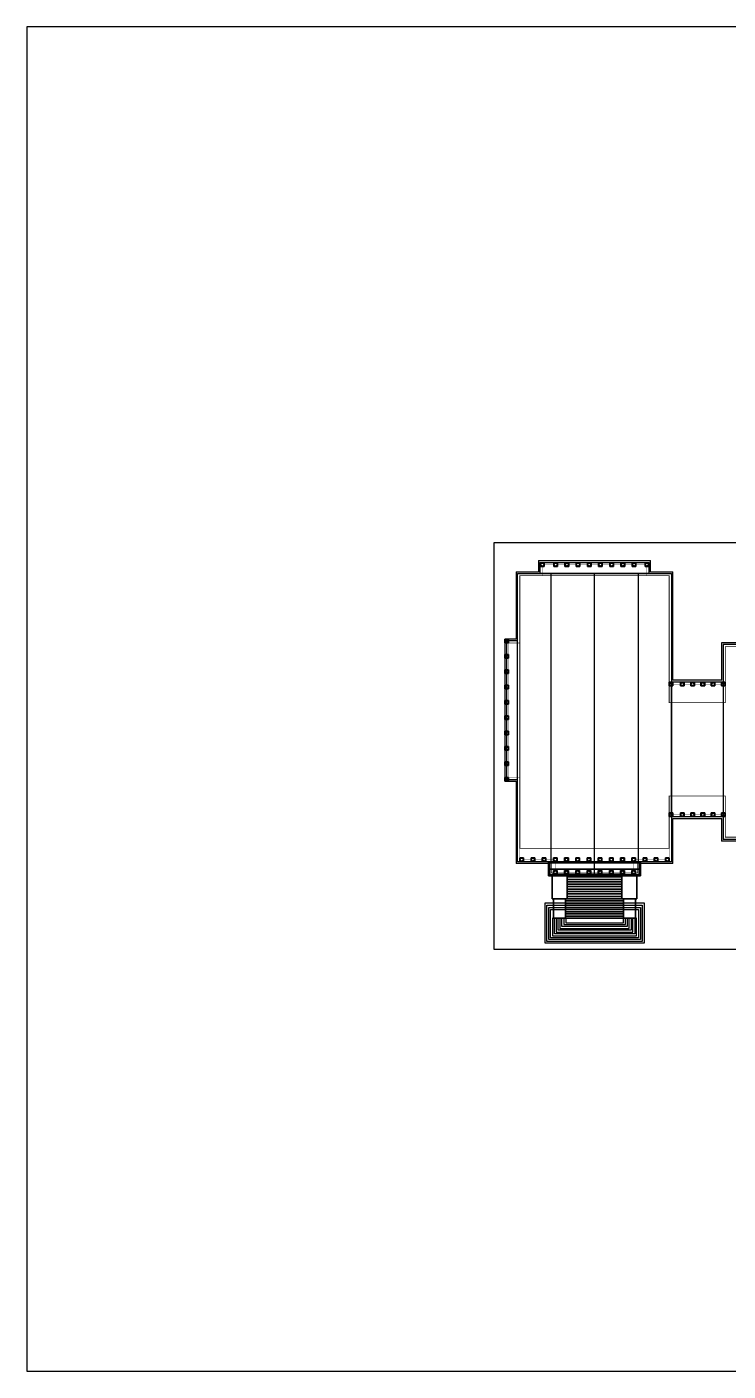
# Model space of a CAD drawing. Extents: x -180 to 300, y -124 to 240.
# Drawn here: x -180 to 7.8, y -120 to 240 of the extents above; entities that cross this region are included whole.
import ezdxf

# ---------------------------------------------------------------- set-up
doc = ezdxf.new("R2010")
doc.units = 0
doc.header["$MEASUREMENT"] = 0
doc.layers.get('0').update_dxf_attribs({"linetype": 'CONTINUOUS'})
for name, color, linetype in [('GROUNDS', 3, 'CONTINUOUS'), ('LOWER', 254, 'CONTINUOUS'), ('MAIN', 254, 'CONTINUOUS'), ('PILLAR', 254, 'CONTINUOUS'), ('ROOF', 254, 'CONTINUOUS'), ('STEPS', 254, 'CONTINUOUS'), ('TOP2', 130, 'CONTINUOUS')]:
    doc.layers.add(name, color=color, linetype=linetype)

# ---------------------------------------------------------------- blocks, each defined once
blk = doc.blocks.new('PILLAR', base_point=(-75.58, 89.63, 12.5))
at = {"layer": 'MAIN'}
blk.add_circle((-75.58, 90.13, 13), 0.4, dxfattribs=at)
at = {"layer": 'PILLAR'}
for elevation in [22, 12.5]:
    blk.add_lwpolyline([(-76.08, 89.63), (-75.08, 89.63), (-75.08, 90.63), (-76.08, 90.63)], close=True, dxfattribs=dict(at, elevation=elevation))
at = {"layer": 'PILLAR', "linetype": 'Continuous'}
for points in [[(-76.08, 90.63, 22), (-76.08, 89.63, 22), (-75.08, 89.63, 22), (-75.08, 90.63, 22)], [(-76.08, 90.63, 22.5), (-75.08, 90.63, 22.5), (-75.08, 89.63, 22.5), (-76.08, 89.63, 22.5)], [(-76.08, 90.63, 13), (-75.08, 90.63, 13), (-75.08, 89.63, 13), (-76.08, 89.63, 13)]]:
    blk.add_3dface(points, dxfattribs=at)

msp = doc.modelspace()

# ---------------------------------------------------------------- linework, layer by layer
at = {"layer": 'GROUNDS', "linetype": 'Continuous'}
msp.add_3dface([(-180, 240, -6), (-180, -120, -6), (300, -120, -6), (300, 240, -6)], dxfattribs=at)
at = {"layer": 'LOWER', "elevation": -5.8}
msp.add_lwpolyline([(35, 75), (6, 75), (6, 65), (-7, 65), (-7, 94), (-13, 94), (-13, 97), (-43, 97), (-43, 94), (-49, 94), (-49, 76), (-52, 76), (-52, 38), (-49, 38), (-49, 16), (-40, 16), (-40, 13), (-16, 13), (-16, 16), (-7, 16), (-7, 28), (6, 28), (6, 22), (35, 22)], dxfattribs=at)
at = {"layer": 'MAIN', "const_width": 0.1, "elevation": 0.25}
for points in [[(-42, 95.5), (-42, 93)], [(-38.91, 96), (-41.48, 96)], [(-35.91, 96), (-37.91, 96)], [(-32.91, 96), (-34.91, 96)], [(-29.91, 96), (-31.91, 96)], [(-26.91, 96), (-28.91, 96)], [(-23.91, 96), (-25.91, 96)], [(-20.91, 96), (-22.91, 96)], [(-17.91, 96), (-19.91, 96)], [(-14.48, 96), (-16.91, 96)], [(-14.38, 96), (-14.48, 96)], [(-14, 93), (-14, 95.5)], [(-48, 39), (-51, 39), (-51, 75), (-48, 75)], [(-7, 64), (-5, 64)], [(-4, 64), (-2.25, 64)], [(-1.25, 64), (0.5, 64)], [(1.5, 64), (3.25, 64)], [(4.25, 64), (6, 64)], [(-7, 29), (-5, 29)], [(-4, 29), (-2.25, 29)], [(-1.25, 29), (0.5, 29)], [(1.5, 29), (3.25, 29)], [(4.25, 29), (6, 29)], [(-48, 20), (-48, 17)], [(-8, 17), (-8, 20)], [(-47, 17), (-45, 17)], [(-44, 17), (-42.05, 17)], [(-41.1, 17), (-39, 17)], [(-38.5, 16.5), (-38.5, 14.04)], [(-17.5, 16.5), (-17.5, 14.04)], [(-17, 17), (-15, 17)], [(-14, 17), (-12, 17)], [(-11, 17), (-8.9, 17)]]:
    msp.add_lwpolyline(points, dxfattribs=at)
at = {"layer": 'MAIN', "const_width": 0.2}
msp.add_lwpolyline([(36, 23), (7, 23), (7, 29), (7, 34), (-8, 34), (-8, 29), (-8, 20), (-48, 20), (-48, 39), (-48, 75), (-48, 93), (-42, 93), (-14, 93), (-8, 93), (-8, 64), (-8, 59), (7, 59), (7, 64), (7, 74), (36, 74)], dxfattribs=at)
at = {"layer": 'ROOF', "linetype": 'Continuous'}
for q in [(-40.32, 14.47, 11), (-15.68, 14.47, 11)]:
    msp.add_line((-28, 14.47, 14), q, dxfattribs=at)
at = {"layer": 'ROOF'}
for points, const_width, elevation in [([(35, 75), (6, 75), (6, 65), (-7, 65), (-7, 94), (-13, 94), (-13, 97), (-43, 97), (-43, 94), (-49, 94), (-49, 76), (-52, 76), (-52, 38), (-49, 38), (-49, 16), (-40, 16), (-40, 13), (-16, 13), (-16, 16), (-7, 16), (-7, 28), (6, 28), (6, 22), (35, 22)], 0.2, 10), ([(35.42, 22.42), (6.42, 22.42), (6.42, 28.42), (-7.42, 28.42), (-7.42, 16.42), (-16.42, 16.42), (-16.42, 13.42), (-39.58, 13.42), (-39.58, 16.42), (-48.58, 16.42), (-48.58, 38.42), (-51.58, 38.42), (-51.58, 75.58), (-48.58, 75.58), (-48.58, 93.58), (-42.58, 93.58), (-42.58, 96.58), (-13.42, 96.58), (-13.42, 93.58), (-7.42, 93.58), (-7.42, 64.58), (6.42, 64.58), (6.42, 74.58), (35.42, 74.58)], 0.2, 11.5), ([(35.42, 74.58), (6.42, 74.58), (6.42, 64.58), (-7.42, 64.58), (-7.42, 93.58), (-13.42, 93.58), (-13.42, 96.58), (-42.58, 96.58), (-42.58, 93.58), (-48.58, 93.58), (-48.58, 75.58), (-51.58, 75.58), (-51.58, 38.42), (-48.58, 38.42), (-48.58, 16.42), (-39.58, 16.42), (-39.58, 13.42), (-16.42, 13.42), (-16.42, 16.42), (-7.42, 16.42), (-7.42, 28.42), (6.42, 28.42), (6.42, 22.42), (35.42, 22.42)], 0.1, 11)]:
    msp.add_lwpolyline(points, dxfattribs=dict(at, const_width=const_width, elevation=elevation))
at = {"layer": 'ROOF', "linetype": 'Continuous'}
for points in [[(-40.32, 16.27, 11.5), (-40.32, 16.27, 11), (-40.32, 12.66, 11), (-40.32, 12.66, 11.5)], [(-40.32, 16.27, 11.5), (-40.32, 12.66, 11.5), (-28, 12.66, 14.5), (-28, 16.27, 14.5)], [(-28, 14.47, 14), (-15.68, 14.47, 11), (-40.32, 14.47, 11), (-28, 14.47, 14)], [(-15.68, 16.27, 11.5), (-15.68, 12.66, 11.5), (-28, 12.66, 14.5), (-28, 16.27, 14.5)], [(-15.68, 16.27, 11.5), (-15.68, 16.27, 11), (-15.68, 12.66, 11), (-15.68, 12.66, 11.5)], [(-40.32, 12.66, 11), (-40.32, 12.66, 11.5), (-28, 12.66, 14.5), (-28, 12.66, 14)], [(-15.68, 12.66, 11), (-15.68, 12.66, 11.5), (-28, 12.66, 14.5), (-28, 12.66, 14)]]:
    msp.add_3dface(points, dxfattribs=at)
at = {"layer": 'STEPS', "linetype": 'Continuous'}
for p, q in [((-35.35, 13), (-35.35, 6.5)), ((-20.65, 13), (-20.65, 6.5)), ((-35.75, 6.5, -2), (-35.75, 1.3, -2)), ((-20.25, 6.5, -2), (-20.25, 1.3, -2))]:
    msp.add_line(p, q, dxfattribs=at)
for points in [[(-39.35, 13), (-39.35, 6.5), (-39.35, 6.5, -5.8), (-39.35, 13, -5.8)], [(-39.35, 13), (-39.35, 6.5), (-35.35, 6.5), (-35.35, 13)], [(-35.35, 13), (-35.35, 6.5), (-35.35, 6.5, -5.8), (-35.35, 13, -5.8)], [(-35.35, 13), (-35.35, 12.35), (-20.65, 12.35), (-20.65, 13)], [(-35.35, 12.35, -0.2), (-35.35, 11.7, -0.2), (-20.65, 11.7, -0.2), (-20.65, 12.35, -0.2)], [(-35.35, 11.7, -0.4), (-35.35, 11.05, -0.4), (-20.65, 11.05, -0.4), (-20.65, 11.7, -0.4)], [(-35.35, 11.05, -0.6), (-35.35, 10.4, -0.6), (-20.65, 10.4, -0.6), (-20.65, 11.05, -0.6)], [(-20.65, 13), (-20.65, 6.5), (-20.65, 6.5, -5.8), (-20.65, 13, -5.8)], [(-16.65, 13), (-16.65, 6.5), (-20.65, 6.5), (-20.65, 13)], [(-16.65, 13), (-16.65, 6.5), (-16.65, 6.5, -5.8), (-16.65, 13, -5.8)], [(-35.35, 10.4, -0.8), (-35.35, 9.75, -0.8), (-20.65, 9.75, -0.8), (-20.65, 10.4, -0.8)], [(-35.35, 9.75, -1), (-35.35, 9.1, -1), (-20.65, 9.1, -1), (-20.65, 9.75, -1)], [(-35.35, 9.1, -1.2), (-35.35, 8.45, -1.2), (-20.65, 8.45, -1.2), (-20.65, 9.1, -1.2)], [(-35.35, 8.45, -1.4), (-35.35, 7.8, -1.4), (-20.65, 7.8, -1.4), (-20.65, 8.45, -1.4)], [(-35.35, 7.8, -1.6), (-35.35, 7.15, -1.6), (-20.65, 7.15, -1.6), (-20.65, 7.8, -1.6)], [(-41.25, 5.37, -5.8), (-14.72, 5.37, -5.8), (-14.72, -5.42, -5.8), (-41.25, -5.42, -5.8)], [(-40.75, 4.76, -5.6), (-15.22, 4.76, -5.6), (-15.22, -4.92, -5.6), (-40.75, -4.92, -5.6)], [(-40.25, 4.2, -5.4), (-15.72, 4.2, -5.4), (-15.72, -4.42, -5.4), (-40.25, -4.42, -5.4)], [(-35.35, 6.5), (-39.35, 6.5), (-39.35, 6.5, -5.8), (-35.35, 6.5, -5.8)], [(-38.95, 6.5, -2), (-38.95, 1.3, -2), (-38.95, 1.3, -5.8), (-38.95, 6.5, -5.8)], [(-38.95, 6.5, -2), (-38.95, 1.3, -2), (-35.75, 1.3, -2), (-35.75, 6.5, -2)], [(-35.75, 6.5, -2), (-35.75, 1.3, -2), (-35.75, 1.3, -5.8), (-35.75, 6.5, -5.8)], [(-35.75, 6.5, -2), (-35.75, 5.92, -2), (-20.25, 5.92, -2), (-20.25, 6.5, -2)], [(-35.75, 5.92, -2.2), (-35.75, 5.34, -2.2), (-20.25, 5.34, -2.2), (-20.25, 5.92, -2.2)], [(-35.75, 5.34, -2.4), (-35.75, 4.77, -2.4), (-20.25, 4.77, -2.4), (-20.25, 5.34, -2.4)], [(-35.75, 4.77, -2.6), (-35.75, 4.19, -2.6), (-20.25, 4.19, -2.6), (-20.25, 4.77, -2.6)], [(-35.75, 4.19, -2.8), (-35.75, 3.61, -2.8), (-20.25, 3.61, -2.8), (-20.25, 4.19, -2.8)], [(-35.75, 3.61, -3), (-35.75, 3.03, -3), (-20.25, 3.03, -3), (-20.25, 3.61, -3)], [(-35.35, 7.15, -1.8), (-35.35, 6.5, -1.8), (-20.65, 6.5, -1.8), (-20.65, 7.15, -1.8)], [(-20.65, 6.5), (-16.65, 6.5), (-16.65, 6.5, -5.8), (-20.65, 6.5, -5.8)], [(-20.25, 6.5, -2), (-20.25, 1.3, -2), (-20.25, 1.3, -5.8), (-20.25, 6.5, -5.8)], [(-17.05, 6.5, -2), (-17.05, 1.3, -2), (-20.25, 1.3, -2), (-20.25, 6.5, -2)], [(-17.05, 6.5, -2), (-17.05, 1.3, -2), (-17.05, 1.3, -5.8), (-17.05, 6.5, -5.8)], [(-39.75, 3.59, -5.2), (-16.22, 3.59, -5.2), (-16.22, -3.92, -5.2), (-39.75, -3.92, -5.2)], [(-39.25, 1.3, -5), (-39.25, -3.42, -5), (-16.72, -3.42, -5), (-16.72, 1.34, -5)], [(-35.75, 1.3, -2), (-35.75, 1.3, -5.8), (-38.95, 1.3, -5.8), (-38.95, 1.3, -2)], [(-17.22, 1.34, -4.8), (-17.22, -2.92, -4.8), (-38.75, -2.92, -4.8), (-38.75, 1.3, -4.8)], [(-38.25, 1.3, -4.6), (-38.25, -2.42, -4.6), (-17.72, -2.42, -4.6), (-17.72, 1.34, -4.6)], [(-18.22, 1.34, -4.4), (-18.22, -1.92, -4.4), (-37.75, -1.92, -4.4), (-37.75, 1.3, -4.4)], [(-37.25, 1.3, -4.2), (-37.25, -1.42, -4.2), (-18.72, -1.42, -4.2), (-18.72, 1.34, -4.2)], [(-19.22, 1.34, -4), (-19.22, -0.92, -4), (-36.75, -0.92, -4), (-36.75, 1.3, -4)], [(-36.25, 1.3, -3.8), (-36.25, -0.42, -3.8), (-19.72, -0.42, -3.8), (-19.72, 1.34, -3.8)], [(-35.75, 3.03, -3.2), (-35.75, 2.46, -3.2), (-20.25, 2.46, -3.2), (-20.25, 3.03, -3.2)], [(-35.75, 2.46, -3.4), (-35.75, 1.88, -3.4), (-20.25, 1.88, -3.4), (-20.25, 2.46, -3.4)], [(-35.75, 1.88, -3.6), (-35.75, 1.3, -3.6), (-20.25, 1.3, -3.6), (-20.25, 1.88, -3.6)], [(-35.69, 1.34, -3.6), (-35.69, 0.08, -3.6), (-20.22, 0.08, -3.6), (-20.22, 1.34, -3.6)], [(-35.69, 1.34, -3.6), (-35.69, 0.08, -3.6), (-20.22, 0.08, -3.6), (-20.22, 1.34, -3.6)], [(-20.25, 1.3, -2), (-20.25, 1.3, -5.8), (-17.05, 1.3, -5.8), (-17.05, 1.3, -2)]]:
    msp.add_3dface(points, dxfattribs=at)
at = {"layer": 'TOP2', "linetype": 'Continuous'}
for points in [[(-54.99, 101.85, -6), (-54.99, -6.96, -6), (176.02, -6.96, -6), (176.02, 101.85, -6)], [(-42.58, 93.58, 11.5), (-42.58, 96.58, 11.5), (-13.42, 96.58, 11.5), (-13.42, 93.58, 11.5)], [(-48.58, 16.42, 11.5), (-48.58, 93.58, 11.5), (-7.42, 93.58, 11.5), (-7.42, 16.42, 11.5)], [(-39.7, 93.58, 11.5), (-39.7, 16.27, 11.5), (-28, 16.27, 14.25), (-28, 93.58, 14.25)], [(-16.3, 93.58, 11.5), (-16.3, 16.27, 11.5), (-28, 16.27, 14.25), (-28, 93.58, 14.25)], [(-48.58, 75.58, 11.5), (-51.58, 75.58, 11.5), (-51.58, 38.42, 11.5), (-48.58, 38.42, 11.5)], [(6.42, 74.58, 11.5), (6.42, 22.42, 11.5), (35.42, 22.42, 11.5), (35.42, 74.58, 11.5)], [(-7.42, 64.58, 11.5), (6.42, 64.58, 11.5), (6.42, 28.42, 11.5), (-7.42, 28.42, 11.5)], [(-40, 16, 10), (-40, 13, 10), (-16, 13, 10), (-16, 16, 10)]]:
    msp.add_3dface(points, dxfattribs=at)

# ---------------------------------------------------------------- block references
for p in [(-41.98, 95.5), (-13.98, 95.5), (-51.5, 75), (-51.5, 70.9), (-51.5, 66.8), (-51.5, 62.7), (-7.5, 63.5), (-4.5, 63.5), (-1.75, 63.5), (1, 63.5), (3.75, 63.5), (6.5, 63.5), (-51.5, 58.6), (-51.5, 54.5), (-51.5, 50.4), (-51.5, 46.3), (-51.5, 42.2), (-51.5, 38), (-7.5, 28.5), (-4.5, 28.5), (-1.75, 28.5), (1, 28.5), (3.75, 28.5), (6.5, 28.5), (-47.5, 16.5), (-44.5, 16.5), (-41.5, 16.5), (-38.5, 16.5), (-35.5, 16.5), (-32.5, 16.5), (-29.5, 16.5), (-26.5, 16.5), (-23.5, 16.5), (-20.5, 16.5), (-17.5, 16.5), (-14.5, 16.5), (-11.5, 16.5), (-8.5, 16.5), (-38.5, 13.04), (-35.5, 13.04), (-32.5, 13.04), (-29.5, 13.04), (-26.5, 13.04), (-23.5, 13.04), (-20.5, 13.04), (-17.5, 13.04)]:
    msp.add_blockref('PILLAR', p)
at = {"rotation": 180}
for p in [(-38.41, 96.5), (-35.41, 96.5), (-32.41, 96.5), (-29.41, 96.5), (-26.41, 96.5), (-23.41, 96.5), (-20.41, 96.5), (-17.41, 96.5)]:
    msp.add_blockref('PILLAR', p, dxfattribs=at)

doc.saveas('drawing.dxf')
